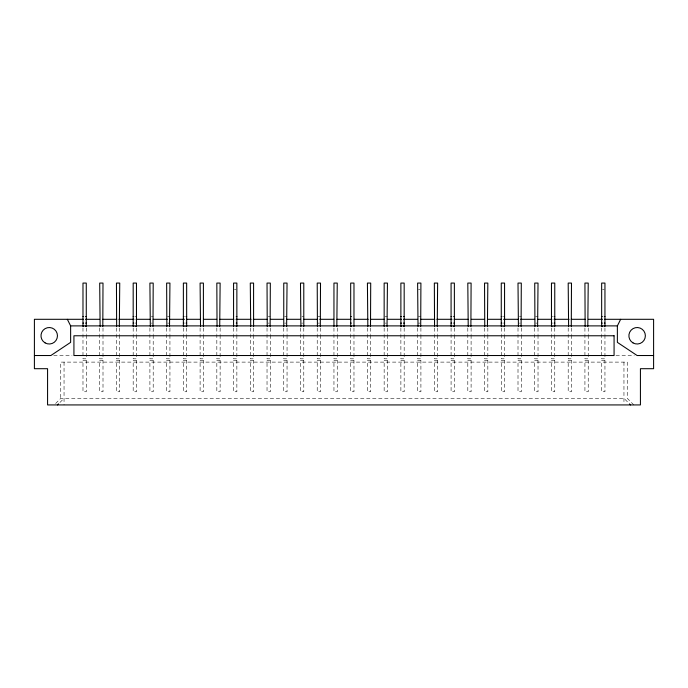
<?xml version="1.0" encoding="UTF-8"?>
<svg xmlns="http://www.w3.org/2000/svg" width="688" height="688" viewBox="0 0 688 688"><rect width="100%" height="100%" fill="white"/><g stroke="black" fill="none" stroke-linecap="round" stroke-linejoin="round"><path stroke-width="0.52" stroke-dasharray="3.44 2.58" d="M55.625 403.469L60.75 398.343L623.956 398.343L628.35 402.738M59.925 402.463L64.044 398.343M234.384 289.657L236.036 289.657M418.433 289.657L420.084 289.657M602.482 289.657L604.133 289.657M151.351 316.532L153.2 316.532M167.459 316.532L169.936 316.532M268.26 316.532L270.324 316.532M284.583 316.532L287.051 316.532M301.929 316.532L303.786 316.532M318.045 316.532L320.513 316.532M384.97 316.532L387.439 316.532M418.433 316.532L420.91 316.532M519.44 316.532L521.298 316.532M535.556 316.532L538.025 316.532M151.351 323.119L152.168 323.119M167.666 323.119L168.835 323.119M268.122 323.119L269.223 323.119M284.583 323.119L285.959 323.119M301.593 323.119L302.754 323.119M318.252 323.119L319.421 323.119M385.177 323.119L386.346 323.119M418.433 323.119L420.084 323.119M519.44 323.119L520.266 323.119M535.763 323.119L536.932 323.119M53.75 355.524L72.025 355.524M615.975 355.524L634.25 355.524M633.837 404.931L627.25 398.343L627.25 362.112L60.75 362.112L60.75 398.343M623.956 362.112L623.956 403.865M604.95 327.944L604.95 334.514M604.95 335.151L604.95 358.818L601.656 358.818L601.656 335.151M601.656 327.944L601.656 334.514M588.223 327.944L588.223 334.514M588.223 335.151L588.223 358.818L584.929 358.818L584.929 335.151M584.929 327.944L584.929 334.514M571.487 327.944L571.487 334.514M571.487 335.151L571.487 358.818L568.193 358.818L568.193 335.151M568.193 327.944L568.193 334.514M554.76 327.944L554.76 334.514M554.76 335.151L554.76 358.818L551.466 358.818L551.466 335.151M551.466 327.944L551.466 334.514M538.025 327.944L538.025 334.514M538.025 335.151L538.025 358.818L534.731 358.818L534.731 335.151M534.731 327.944L534.731 334.514M521.298 327.944L521.298 334.514M521.298 335.151L521.298 358.818L518.004 358.818L518.004 335.151M518.004 327.944L518.004 334.514M504.562 327.944L504.562 334.514M504.562 335.151L504.562 358.818L501.268 358.818L501.268 335.151M501.268 327.944L501.268 334.514M487.835 327.944L487.835 334.514M487.835 335.151L487.835 358.818L484.541 358.818L484.541 335.151M484.541 327.944L484.541 334.514M471.099 327.944L471.099 334.514M471.099 335.151L471.099 358.818L467.806 358.818L467.806 335.151M467.806 327.944L467.806 334.514M454.372 327.944L454.372 334.514M454.372 335.151L454.372 358.818L451.079 358.818L451.079 335.151M451.079 327.944L451.079 334.514M437.637 327.944L437.637 334.514M437.637 335.151L437.637 358.818L434.343 358.818L434.343 335.151M434.343 327.944L434.343 334.514M420.91 327.944L420.91 334.514M420.91 335.151L420.91 358.818L417.616 358.818L417.616 335.151M417.616 327.944L417.616 334.514M404.174 327.944L404.174 334.514M404.174 335.151L404.174 358.818L400.88 358.818L400.88 335.151M400.88 327.944L400.88 334.514M387.439 327.944L387.439 334.514M387.439 335.151L387.439 358.818L384.153 358.818L384.153 335.151M384.153 327.944L384.153 334.514M370.712 327.944L370.712 334.514M370.712 335.151L370.712 358.818L367.418 358.818L367.418 335.151M367.418 327.944L367.418 334.514M353.976 327.944L353.976 334.514M353.976 335.151L353.976 358.818L350.682 358.818L350.682 335.151M350.682 327.944L350.682 334.514M337.249 327.944L337.249 334.514M337.249 335.151L337.249 358.818L333.955 358.818L333.955 335.151M333.955 327.944L333.955 334.514M320.513 327.944L320.513 334.514M320.513 335.151L320.513 358.818L317.22 358.818L317.22 335.151M317.22 327.944L317.22 334.514M303.786 327.944L303.786 334.514M303.786 335.151L303.786 358.818L300.493 358.818L300.493 335.151M300.493 327.944L300.493 334.514M287.051 327.944L287.051 334.514M287.051 335.151L287.051 358.818L283.757 358.818L283.757 335.151M283.757 327.944L283.757 334.514M270.324 327.944L270.324 334.514M270.324 335.151L270.324 358.818L267.03 358.818L267.03 335.151M267.03 327.944L267.03 334.514M253.588 327.944L253.588 334.514M253.588 335.151L253.588 358.818L250.294 358.818L250.294 335.151M250.294 327.944L250.294 334.514M236.861 327.944L236.861 334.514M236.861 335.151L236.861 358.818L233.567 358.818L233.567 335.151M233.567 327.944L233.567 334.514M220.126 327.944L220.126 334.514M220.126 335.151L220.126 358.818L216.832 358.818L216.832 335.151M216.832 327.944L216.832 334.514M203.399 327.944L203.399 334.514M203.399 335.151L203.399 358.818L200.105 358.818L200.105 335.151M200.105 327.944L200.105 334.514M186.663 327.944L186.663 334.514M186.663 335.151L186.663 358.818L183.369 358.818L183.369 335.151M183.369 327.944L183.369 334.514M169.936 327.944L169.936 334.514M169.936 335.151L169.936 358.818L166.642 358.818L166.642 335.151M166.642 327.944L166.642 334.514M153.2 327.944L153.2 334.514M153.2 335.151L153.2 358.818L149.907 358.818L149.907 335.151M149.907 327.944L149.907 334.514M136.473 327.944L136.473 334.514M136.473 335.151L136.473 358.818L133.18 358.818L133.18 335.151M133.18 327.944L133.18 334.514M119.738 327.944L119.738 334.514M119.738 335.151L119.738 358.818L116.444 358.818L116.444 335.151M116.444 327.944L116.444 334.514M103.002 327.944L103.002 334.514M103.002 335.151L103.002 358.818L99.708 358.818L99.708 335.151M99.708 327.944L99.708 334.514M86.275 327.944L86.275 334.514M86.275 335.151L86.275 358.818L82.981 358.818L82.981 335.151M82.981 327.944L82.981 334.514M64.044 362.112L64.044 404.931M86.275 360.469L82.981 360.469L82.981 391.756L86.275 391.756L86.275 360.469M103.002 360.469L99.708 360.469L99.708 391.756L103.002 391.756L103.002 360.469M119.738 360.469L116.444 360.469L116.444 391.756L119.738 391.756L119.738 360.469M136.473 360.469L133.18 360.469L133.18 391.756L136.473 391.756L136.473 360.469M153.2 360.469L149.907 360.469L149.907 391.756L153.2 391.756L153.2 360.469M169.936 360.469L166.642 360.469L166.642 391.756L169.936 391.756L169.936 360.469M186.663 360.469L183.369 360.469L183.369 391.756L186.663 391.756L186.663 360.469M203.399 360.469L200.105 360.469L200.105 391.756L203.399 391.756L203.399 360.469M220.126 360.469L216.832 360.469L216.832 391.756L220.126 391.756L220.126 360.469M236.861 360.469L233.567 360.469L233.567 391.756L236.861 391.756L236.861 360.469M253.588 360.469L250.294 360.469L250.294 391.756L253.588 391.756L253.588 360.469M270.324 360.469L267.03 360.469L267.03 391.756L270.324 391.756L270.324 360.469M287.051 360.469L283.757 360.469L283.757 391.756L287.051 391.756L287.051 360.469M303.786 360.469L300.493 360.469L300.493 391.756L303.786 391.756L303.786 360.469M320.513 360.469L317.22 360.469L317.22 391.756L320.513 391.756L320.513 360.469M337.249 360.469L333.955 360.469L333.955 391.756L337.249 391.756L337.249 360.469M353.976 360.469L350.682 360.469L350.682 391.756L353.976 391.756L353.976 360.469M370.712 360.469L367.418 360.469L367.418 391.756L370.712 391.756L370.712 360.469M387.439 360.469L384.153 360.469L384.153 391.756L387.439 391.756L387.439 360.469M404.174 360.469L400.88 360.469L400.88 391.756L404.174 391.756L404.174 360.469M420.91 360.469L417.616 360.469L417.616 391.756L420.91 391.756L420.91 360.469M437.637 360.469L434.343 360.469L434.343 391.756L437.637 391.756L437.637 360.469M454.372 360.469L451.079 360.469L451.079 391.756L454.372 391.756L454.372 360.469M471.099 360.469L467.806 360.469L467.806 391.756L471.099 391.756L471.099 360.469M487.835 360.469L484.541 360.469L484.541 391.756L487.835 391.756L487.835 360.469M504.562 360.469L501.268 360.469L501.268 391.756L504.562 391.756L504.562 360.469M521.298 360.469L518.004 360.469L518.004 391.756L521.298 391.756L521.298 360.469M538.025 360.469L534.731 360.469L534.731 391.756L538.025 391.756L538.025 360.469M554.76 360.469L551.466 360.469L551.466 391.756L554.76 391.756L554.76 360.469M571.487 360.469L568.193 360.469L568.193 391.756L571.487 391.756L571.487 360.469M588.223 360.469L584.929 360.469L584.929 391.756L588.223 391.756L588.223 360.469M604.95 360.469L601.656 360.469L601.656 391.756L604.95 391.756L604.95 360.469"/><path stroke-width="1.03" d="M653.6 355.524L637.131 355.524L617.368 342.357L617.368 325.888L620.662 319.301M57.457 404.931L58.506 403.882M82.981 316.532L83.601 316.532M85.656 316.532L86.275 316.532M133.18 316.532L133.79 316.532M135.854 316.532L136.473 316.532M183.369 316.532L183.988 316.532M186.044 316.532L186.663 316.532M236.242 316.532L236.861 316.532M350.682 316.532L351.301 316.532M400.88 316.532L401.5 316.532M403.555 316.532L404.174 316.532M451.079 316.532L451.689 316.532M453.753 316.532L454.372 316.532M501.268 316.532L501.887 316.532M503.943 316.532L504.562 316.532M551.466 316.532L552.086 316.532M554.141 316.532L554.76 316.532M601.656 316.532L602.275 316.532M604.339 316.532L604.95 316.532M83.454 319.301L34.4 319.301L34.4 368.699L47.575 368.699L47.575 404.931L640.425 404.931L640.425 368.699L653.6 368.699L653.6 319.301L604.546 319.301M85.604 319.301L99.571 319.301M102.796 319.301L116.762 319.301M118.912 319.301L133.954 319.301M136.095 319.301L150.07 319.301M153.286 319.301L167.261 319.301M169.403 319.301L184.444 319.301M186.594 319.301L200.561 319.301M203.786 319.301L216.677 319.301M219.902 319.301L233.868 319.301M236.018 319.301L251.06 319.301M253.21 319.301L267.176 319.301M270.401 319.301L283.293 319.301M286.518 319.301L300.484 319.301M303.709 319.301L317.675 319.301M319.825 319.301L333.792 319.301M337.017 319.301L350.983 319.301M354.208 319.301L368.175 319.301M370.325 319.301L384.291 319.301M387.516 319.301L401.482 319.301M403.632 319.301L417.599 319.301M420.824 319.301L434.79 319.301M436.94 319.301L451.982 319.301M454.132 319.301L468.098 319.301M471.323 319.301L484.214 319.301M487.439 319.301L501.406 319.301M503.556 319.301L518.597 319.301M520.739 319.301L534.714 319.301M537.93 319.301L551.905 319.301M554.046 319.301L569.088 319.301M571.238 319.301L585.204 319.301M588.429 319.301L602.396 319.301M82.981 323.119L83.601 323.119M85.656 323.119L86.275 323.119M133.18 323.119L133.79 323.119M135.854 323.119L136.473 323.119M183.369 323.119L183.988 323.119M186.044 323.119L186.663 323.119M236.242 323.119L236.861 323.119M350.682 323.119L351.301 323.119M400.88 323.119L401.5 323.119M403.555 323.119L404.174 323.119M451.079 323.119L451.689 323.119M453.753 323.119L454.372 323.119M501.268 323.119L501.887 323.119M503.943 323.119L504.562 323.119M551.466 323.119L552.086 323.119M554.141 323.119L554.76 323.119M601.656 323.119L602.275 323.119M604.339 323.119L604.95 323.119M67.338 319.301L70.632 325.888L617.368 325.888M83.601 326.413L82.981 326.413L82.981 283.069L86.275 283.069L86.275 326.413L85.656 326.413M100.121 326.413L99.708 283.069L103.002 283.069L102.804 326.413M116.65 326.413L116.444 283.069L119.738 283.069L119.325 326.413M133.79 326.413L133.18 326.413L133.18 283.069L136.473 283.069L136.473 326.413L135.854 326.413M150.319 326.413L149.907 283.069L153.2 283.069L152.994 326.413M166.849 326.413L166.642 283.069L169.936 283.069L169.523 326.413M183.988 326.413L183.369 326.413L183.369 283.069L186.663 283.069L186.663 326.413L186.044 326.413M200.518 326.413L200.105 283.069L203.399 283.069L203.399 326.413M217.038 326.413L216.832 283.069L220.126 283.069L219.713 326.413M236.242 326.413L236.861 326.413L236.861 283.069L233.567 283.069L233.567 326.413M250.707 326.413L250.294 283.069L253.588 283.069L253.588 326.413M267.236 326.413L267.03 283.069L270.324 283.069L270.117 326.413M286.638 326.413L287.051 283.069L283.757 283.069L283.757 326.413M300.905 326.413L300.493 283.069L303.786 283.069L303.786 326.413M317.426 326.413L317.22 283.069L320.513 283.069L320.307 326.413M336.836 326.413L337.249 283.069L333.955 283.069L333.955 326.413M351.301 326.413L350.682 326.413L350.682 283.069L353.976 283.069L353.976 326.413M367.831 326.413L367.418 283.069L370.712 283.069L370.505 326.413M387.034 326.413L387.439 283.069L384.153 283.069L384.153 326.413M401.5 326.413L400.88 326.413L400.88 283.069L404.174 283.069L404.174 326.413L403.555 326.413M418.02 326.413L417.616 283.069L420.91 283.069L420.703 326.413M434.549 326.413L434.343 283.069L437.637 283.069L437.224 326.413M451.689 326.413L451.079 326.413L451.079 283.069L454.372 283.069L454.372 326.413L453.753 326.413M468.218 326.413L467.806 283.069L471.099 283.069L470.893 326.413M484.748 326.413L484.541 283.069L487.835 283.069L487.422 326.413M501.887 326.413L501.268 326.413L501.268 283.069L504.562 283.069L504.562 326.413L503.943 326.413M518.417 326.413L518.004 283.069L521.298 283.069L521.091 326.413M534.937 326.413L534.731 283.069L538.025 283.069L537.612 326.413M552.086 326.413L551.466 326.413L551.466 283.069L554.76 283.069L554.76 326.413L554.141 326.413M568.606 326.413L568.193 283.069L571.487 283.069L571.281 326.413M585.135 326.413L584.929 283.069L588.223 283.069L587.81 326.413M602.275 326.413L601.656 326.413L601.656 283.069L604.95 283.069L604.95 326.413L604.339 326.413M34.4 355.524L50.869 355.524L70.632 342.357L70.632 325.888M629.494 403.882L630.543 404.931M614.074 335.77L73.926 335.77L73.926 355.524L614.074 355.524L614.074 335.77M633.012 342.899A8.23 8.23 0 0 0 645.37 335.77A8.23 8.23 0 0 0 633.012 328.632A8.23 8.23 0 0 0 633.012 342.899M45.107 342.899A8.23 8.23 0 0 0 57.457 335.77A8.23 8.23 0 0 0 45.107 328.632A8.23 8.23 0 0 0 45.107 342.899"/></g></svg>
